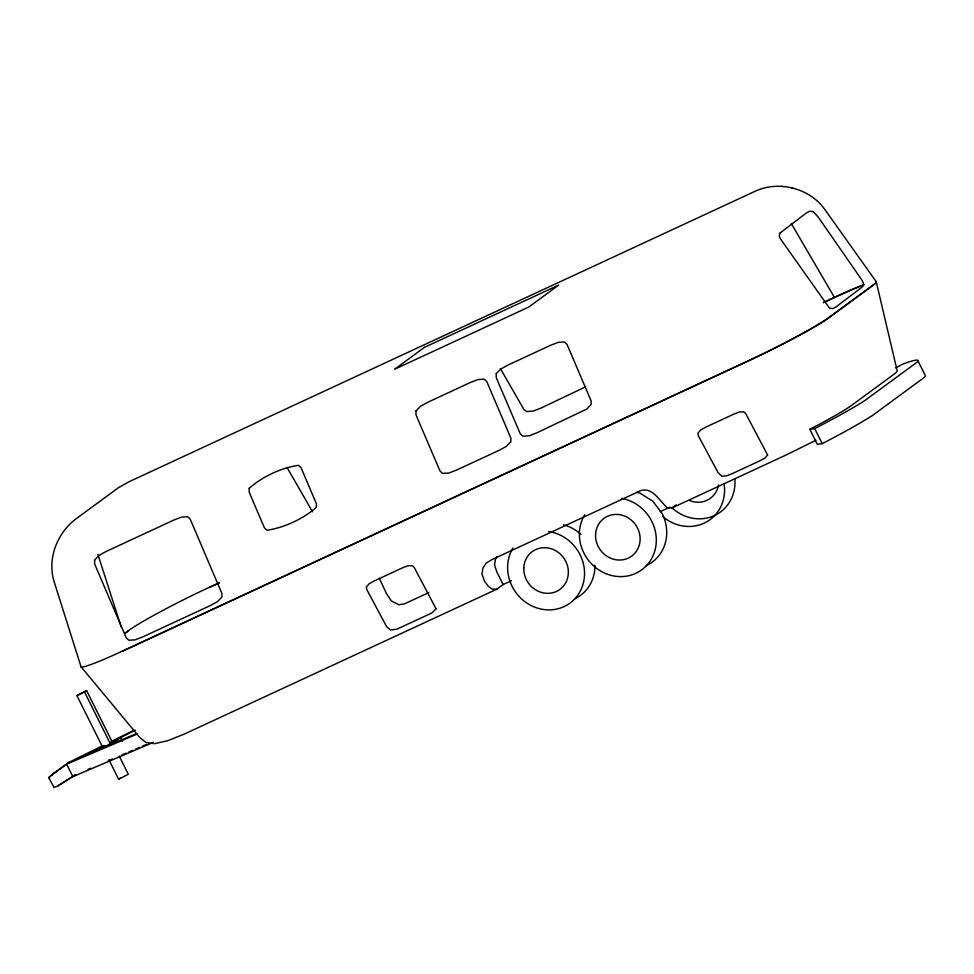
<?xml version="1.0" encoding="UTF-8"?>
<svg xmlns="http://www.w3.org/2000/svg" width="974" height="974" viewBox="0 0 974 974"><rect width="100%" height="100%" fill="white"/><g stroke="black" fill="none" stroke-linecap="round" stroke-linejoin="round"><path stroke-width="1.46" d="M76.934 695.643L86.601 690.603L112.375 742.285L107.359 745.329L102.708 747.326L76.934 695.643L86.601 690.603M102.708 747.326L104.729 745.841M119.266 756.116L128.3 774.245L118.633 779.273L120.654 777.788M103.074 745.524L69.349 762.155L51.744 774.866L48.7 777.654L53.947 787.26M496.898 556.799L495.498 558.869L494.536 564.993L496.862 572.03L503.108 584.558L496.789 589.197L184.244 734.104L167.723 740.703L154.306 743.734M55.676 771.98L48.7 777.654M124.672 633.429L128.276 630.775A70.067 4.882 -26.5 0 1 209.471 587.249L219.113 582.781M124.757 633.624L128.373 630.969M69.349 762.155L51.744 774.866M97.875 749.992L103.037 746.194L79.198 757.955L136.19 733.641M111.657 744.112L120.63 737.525L122.505 741.275M57.381 786.201L75.607 774.683L57.381 786.201L53.68 787.649M496.789 589.197L492.247 589.112L488.619 586.64L484.492 581.113L482.008 574.185L482.848 568.159L486.282 563.033L491.7 559.746L637.057 492.32C651.35 483.993 658.68 500.38 667.446 507.844L671.999 507.929L676.199 504.836M895.8 367.928L902.192 364.349A89.803 6.258 -26.5 0 1 916.838 362.352L864.815 400.558A89.803 6.258 -26.5 0 1 814.69 428.609L809.832 429.266L817.332 444.302L822.19 443.645A89.803 6.258 -26.5 0 0 872.314 415.594L924.338 377.388A89.803 6.258 -26.5 0 0 925.3 375.526L917.8 360.49M815.835 440.297L786.347 454.882L671.999 507.929M111.17 741.531L134.095 730.22M111.158 742.188L135.459 730.208M585.411 386.934L541.033 408.045L533.241 411.065L526.715 411.588L523.866 409.421L500.368 368.537M823.371 302.476L834.401 297.362A70.067 4.882 -26.5 0 1 864.011 284.591M209.568 587.444L219.199 582.976M823.468 302.671L834.499 297.557A70.067 4.882 -26.5 0 1 864.108 284.785M122.87 651.119L747.813 361.22A70.067 4.882 -26.5 0 0 828.996 317.694L872.339 285.857A70.067 4.882 -26.5 0 0 876.283 281.778L825.599 210.567C810.478 187.982 777.897 179.727 753.718 191.927L128.897 481.813L118.426 487.706L76.751 518.326C56.784 532.839 46.435 559.794 54.714 583.548L81.085 666.886M428.828 592.582L404.587 603.819L398.853 604.769L391.414 600.958L386.374 593.434L379.385 578.361M503.108 584.558L511.387 580.723M660.372 511.606L670.027 507.125M137.322 733.994L66.634 764.152L72.88 776.68L153.271 742.395M88.11 769.338L90.777 768.206M108.26 760.755L112.387 758.99M121.994 754.899L126.084 753.146M128.811 751.989L132.89 750.248M135.617 749.079L139.708 747.338M142.435 746.181L146.526 744.428M110.634 742.931L112.375 742.285M781.781 186.351L782.487 186.448M791.728 187.787L792.629 187.897M152.894 743.552L145.869 742.371L139.818 737.561L80.988 666.703A70.067 4.882 -26.5 0 0 122.785 650.924L747.715 361.025A70.067 4.882 -26.5 0 0 828.898 317.5L872.241 285.674A70.067 4.882 -26.5 0 0 876.198 281.583L897.164 370.79A66.731 4.651 -26.5 0 1 893.401 374.673L852.116 404.989A66.731 4.651 -26.5 0 1 809.832 429.266M636.594 492.369L639.589 492.905L652.799 501.196L662.271 513.797A40.421 37.377 53.7 0 1 646.249 565.651M791.314 223.557L834.499 297.557M287.001 467.398L312.484 511.74M814.69 428.609L822.19 443.645M84.58 692.088L110.354 743.771M108.954 759.854L118.633 779.273M97.899 554.389L121.36 627.451M621.777 498.457A40.421 37.377 53.7 0 1 655.149 549.653A40.421 37.377 53.7 0 1 603.186 572.42A40.421 37.377 53.7 0 1 584.741 514.686M548.484 531.512A40.421 37.377 53.7 0 1 583.621 581.953A40.421 37.377 53.7 0 1 531.889 605.938A40.421 37.377 53.7 0 1 512.981 547.985M563.447 524.779A40.421 37.377 53.7 0 1 581.028 534.482M594.956 565.151A40.421 37.377 53.7 0 1 574.477 598.949M734.822 478.672A40.421 37.377 53.7 0 1 714.514 515.526A40.421 37.377 53.7 0 1 671.987 507.819M724.059 483.554A40.421 37.377 53.7 0 1 705.858 522.295A40.421 37.377 53.7 0 1 662.624 516.415M718.495 484.93A23.413 21.659 53.7 0 1 689.957 500.685M94.661 559.977L94.588 563.605L96.049 567.282L126.255 637.824L128.799 640.222L135.094 639.857L142.825 636.874L210.141 605.645L217.433 601.664L221.914 597.025L221.902 593.446L190.247 519.227L187.775 516.78L181.529 517.097L173.81 520.067L106.495 551.296L99.19 555.302L94.661 559.977M249.222 488.278L249.161 491.907L250.622 495.583L264.404 527.798L266.949 530.185C283.933 527.908 303.608 518.704 316.367 507.259L316.367 503.692L301.112 467.8L298.641 465.353C281.669 467.557 261.982 476.846 249.222 488.278M416.02 410.894L415.959 414.522L417.42 418.211L440.017 471.002L442.561 473.401L448.868 473.035L456.599 470.052L499.114 450.341L506.407 446.348L510.887 441.709L510.875 438.142L486.817 381.662L484.346 379.203L478.088 379.531L470.369 382.502L427.866 402.225L420.549 406.219L416.02 410.894M496.265 373.675L496.204 377.303L497.665 380.992L520.262 433.783L522.807 436.169L529.113 435.816L536.844 432.833L586.652 409.117L591.133 404.478L591.121 400.911L567.063 344.431L564.591 341.984L558.333 342.3L550.614 345.283L508.111 364.994L500.794 369L496.265 373.675M779.736 233.236L779.249 236.524L780.844 239.446L829.495 308.137L832.782 308.612L835.826 307.053L862.757 286.587L863.39 283.227L862.002 280.22L818.172 216.995L813.156 211.614L809.723 211.212L806.642 212.782L779.736 233.236M436.06 608.787L431.835 612.987L396.881 629.192L390.282 630.02L386.556 626.55L366.674 589.355L366.407 586.884L369.219 583.706L374.077 581.028L402.554 567.818L407.777 565.833L412.185 565.651L414.145 567.343L436.06 608.787M767.622 454.98L765.016 457.999L760.207 460.653L731.73 473.875L726.458 475.884L721.844 476.213L718.118 472.743L698.236 435.548L697.981 433.077L700.781 429.911L705.639 427.221L734.116 414.011L739.339 412.026L743.746 411.844L745.707 413.536L767.622 454.98M424.433 347.365L394.543 369.304L528.87 306.993L558.759 285.053L424.433 347.365M595.564 534.689A23.413 21.659 53.7 0 0 628.267 558.126A23.413 21.659 53.7 0 0 629.691 518.862A23.413 21.659 53.7 0 0 595.564 534.689M523.793 567.976A23.413 21.659 53.7 0 0 556.495 591.425A23.413 21.659 53.7 0 0 557.932 552.148A23.413 21.659 53.7 0 0 523.793 567.976"/></g></svg>
